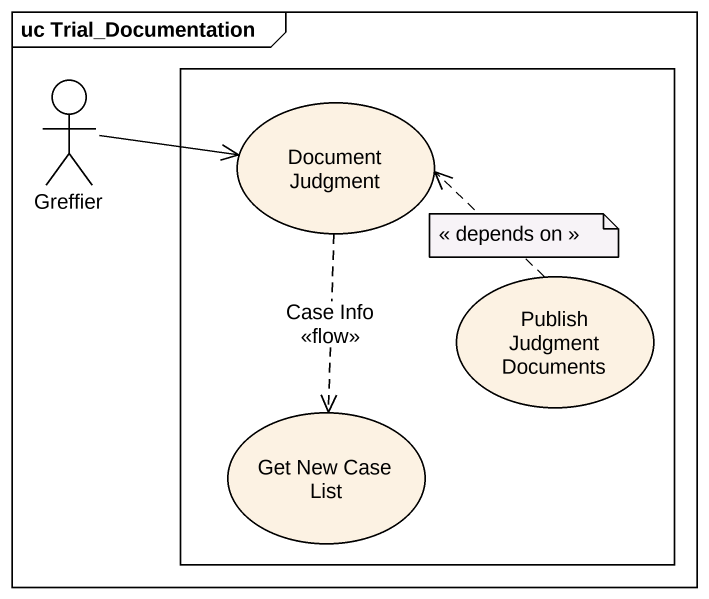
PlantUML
@startuml
mainframe uc Trial_Documentation
rectangle " " as rectangle1 {
  usecase "Document Judgment" as Document_Judgment
  usecase "Publish Judgment Documents" as Publish_Judgment_Documents
  usecase "Get New Case List" as Get_New_Case_List
}
actor Greffier
Greffier -right-> Document_Judgment
Document_Judgment ..> Get_New_Case_List : Case Info\n<<flow>>
Publish_Judgment_Documents .up.> Document_Judgment
note as N1
  << depends on >>
end note
@enduml
